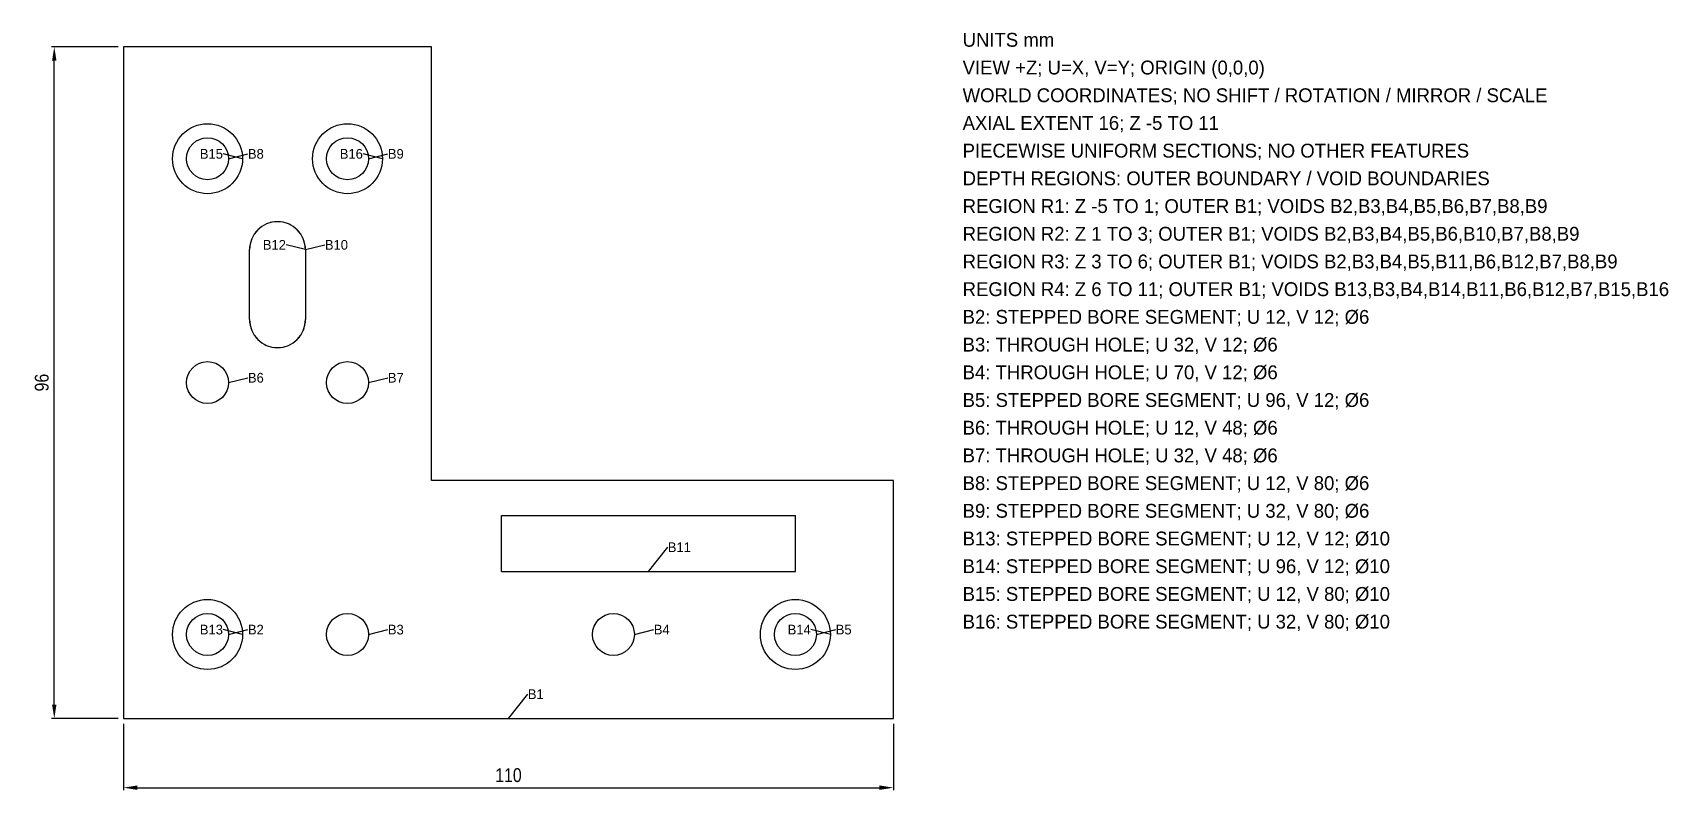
# Model space of a CAD drawing. Header units: millimetres. Extents: x -13 to 221, y -10 to 98.
import ezdxf

# ---------------------------------------------------------------- set-up
doc = ezdxf.new("R2010")
doc.units = ezdxf.units.MM
doc.linetypes.add('HIDDEN', pattern=[2.75, 1.833333, -0.916667])
for name, color, linetype in [('DATUM', 2, 'Continuous'), ('DIM', 3, 'Continuous'), ('HIDDEN', 8, 'HIDDEN'), ('HOLE', 7, 'Continuous'), ('OUTLINE', 7, 'Continuous'), ('TEXT', 7, 'Continuous')]:
    doc.layers.add(name, color=color, linetype=linetype)
doc.styles.add('OpenSansCondensed-Light', font='OpenSansCondensed-Light.ttf')
doc.dimstyles.new('EZDXF', dxfattribs={"dimtxt": 0.25, "dimasz": 0.175, "dimexe": 0.375, "dimexo": 0.125, "dimgap": 0.1, "dimtad": 1, "dimlfac": 100, "dimzin": 12, "dimdsep": 46, "dimtxsty": 'OpenSansCondensed-Light', "dimblk": 'ARCHTICK', "dimcen": 2.5, "dimazin": 3, "dimtfac": 0.5, "dimtmove": 2, "dimatfit": 3})

# ---------------------------------------------------------------- blocks, each defined once
blk = doc.blocks.new('_CLOSEDFILLED')
at = {"color": 0, "linetype": 'BYBLOCK'}
blk.add_solid([(-1, 0.16), (0, 0), (-1, -0.16)], dxfattribs=at)
blk = doc.blocks.new('*D1')
for p, q in [((0, -0.792), (0, -10.275)), ((110, -0.792), (110, -10.275)), ((1.98, -9.9), (108.02, -9.9))]:
    blk.add_line(p, q)
at = {"layer": 'Defpoints'}
for p in [(0, 0), (110, 0), (0, -9.9)]:
    blk.add_point(p, dxfattribs=at)
at = {"layer": 'DIM', "xscale": 1.9799999999999998, "yscale": 1.9799999999999998, "rotation": 180}
blk.add_blockref('_CLOSEDFILLED', (0, -9.9), dxfattribs=at)
at = {"layer": 'DIM', "xscale": 1.9799999999999998, "yscale": 1.9799999999999998}
blk.add_blockref('_CLOSEDFILLED', (110, -9.9), dxfattribs=at)
at = {"layer": 'DIM', "insert": (55, -8.118), "char_height": 1.98, "attachment_point": 5, "style": 'OpenSansCondensed-Light'}
blk.add_mtext('110', dxfattribs=at)
blk = doc.blocks.new('*D2')
for p, q in [((-0.792, 96), (-10.275, 96)), ((-9.9, 1.98), (-9.9, 94.02)), ((-0.792, 0), (-10.275, 0))]:
    blk.add_line(p, q)
at = {"layer": 'Defpoints'}
for p in [(0, 96), (-9.9, 0), (0, 0)]:
    blk.add_point(p, dxfattribs=at)
at = {"layer": 'DIM', "xscale": 1.9799999999999998, "yscale": 1.9799999999999998}
for p, rotation in [((-9.9, 96), 90), ((-9.9, 0), 270)]:
    blk.add_blockref('_CLOSEDFILLED', p, dxfattribs=dict(at, rotation=rotation))
at = {"layer": 'DIM', "insert": (-11.682, 48), "char_height": 1.98, "attachment_point": 5, "rotation": 90, "style": 'OpenSansCondensed-Light'}
blk.add_mtext('96', dxfattribs=at)

msp = doc.modelspace()

# ---------------------------------------------------------------- linework, layer by layer
at = {"layer": 'DATUM'}
for p, q in [((17, 80), (14.228, 80.693)), ((15, 80), (17.772, 80.693)), ((37, 80), (34.228, 80.693)), ((35, 80), (37.772, 80.693)), ((26, 67), (23.228, 67.693)), ((26, 67), (28.772, 67.693)), ((15, 48), (17.772, 48.693)), ((35, 48), (37.772, 48.693)), ((75, 21), (77.772, 24.465)), ((17, 12), (14.228, 12.693)), ((15, 12), (17.772, 12.693)), ((35, 12), (37.772, 12.693)), ((73, 12), (75.772, 12.693)), ((101, 12), (98.228, 12.693)), ((99, 12), (101.772, 12.693)), ((55, 0), (57.772, 3.465))]:
    msp.add_line(p, q, dxfattribs=at)
at = {"layer": 'HIDDEN'}
for p, q in [((18, 57), (18, 67)), ((26, 67), (26, 57))]:
    msp.add_line(p, q, dxfattribs=at)
for centre, start, end in [((22, 67), 0, 180), ((22, 57), 180, 0)]:
    msp.add_arc(centre, 4, start, end, dxfattribs=at)
at = {"layer": 'HOLE'}
for p, q in [((18, 57), (18, 67)), ((26, 67), (26, 57)), ((54, 29), (96, 29)), ((54, 21), (54, 29)), ((96, 21), (96, 29)), ((54, 21), (96, 21))]:
    msp.add_line(p, q, dxfattribs=at)
for centre, radius in [((12, 80), 5), ((32, 80), 5), ((12, 80), 3), ((32, 80), 3), ((12, 48), 3), ((32, 48), 3), ((12, 12), 5), ((96, 12), 5), ((12, 12), 3), ((32, 12), 3), ((70, 12), 3), ((96, 12), 3)]:
    msp.add_circle(centre, radius, dxfattribs=at)
for centre, start, end in [((22, 67), 0, 180), ((22, 57), 180, 0)]:
    msp.add_arc(centre, 4, start, end, dxfattribs=at)
at = {"layer": 'OUTLINE'}
for p, q in [((44, 96), (0, 96)), ((0, 96), (0, 0)), ((44, 34), (44, 96)), ((110, 34), (44, 34)), ((110, 0), (110, 34)), ((0, 0), (110, 0))]:
    msp.add_line(p, q, dxfattribs=at)

# ---------------------------------------------------------------- texts
at = {"layer": 'DATUM'}
for s, p in [('B15', (10.9016, 80)), ('B8', (17.772, 80)), ('B16', (30.9016, 80)), ('B9', (37.772, 80)), ('B12', (19.9016, 67)), ('B10', (28.772, 67)), ('B6', (17.772, 48)), ('B7', (37.772, 48)), ('B11', (77.772, 23.772)), ('B13', (10.9016, 12)), ('B2', (17.772, 12)), ('B3', (37.772, 12)), ('B4', (75.772, 12)), ('B14', (94.9016, 12)), ('B5', (101.772, 12)), ('B1', (57.772, 2.772))]:
    msp.add_text(s, height=1.386, dxfattribs=at).set_placement(p)
at = {"layer": 'TEXT'}
for s, p in [('UNITS mm', (119.9, 96)), ('VIEW +Z; U=X, V=Y; ORIGIN (0,0,0)', (119.9, 92.04)), ('WORLD COORDINATES; NO SHIFT / ROTATION / MIRROR / SCALE', (119.9, 88.08)), ('AXIAL EXTENT 16; Z -5 TO 11', (119.9, 84.12)), ('PIECEWISE UNIFORM SECTIONS; NO OTHER FEATURES', (119.9, 80.16)), ('DEPTH REGIONS: OUTER BOUNDARY / VOID BOUNDARIES', (119.9, 76.2)), ('REGION R1: Z -5 TO 1; OUTER B1; VOIDS B2,B3,B4,B5,B6,B7,B8,B9', (119.9, 72.24)), ('REGION R2: Z 1 TO 3; OUTER B1; VOIDS B2,B3,B4,B5,B6,B10,B7,B8,B9', (119.9, 68.28)), ('REGION R3: Z 3 TO 6; OUTER B1; VOIDS B2,B3,B4,B5,B11,B6,B12,B7,B8,B9', (119.9, 64.32)), ('REGION R4: Z 6 TO 11; OUTER B1; VOIDS B13,B3,B4,B14,B11,B6,B12,B7,B15,B16', (119.9, 60.36)), ('B2: STEPPED BORE SEGMENT; U 12, V 12; %%c6', (119.9, 56.4)), ('B3: THROUGH HOLE; U 32, V 12; %%c6', (119.9, 52.44)), ('B4: THROUGH HOLE; U 70, V 12; %%c6', (119.9, 48.48)), ('B5: STEPPED BORE SEGMENT; U 96, V 12; %%c6', (119.9, 44.52)), ('B6: THROUGH HOLE; U 12, V 48; %%c6', (119.9, 40.56)), ('B7: THROUGH HOLE; U 32, V 48; %%c6', (119.9, 36.6)), ('B8: STEPPED BORE SEGMENT; U 12, V 80; %%c6', (119.9, 32.64)), ('B9: STEPPED BORE SEGMENT; U 32, V 80; %%c6', (119.9, 28.68)), ('B13: STEPPED BORE SEGMENT; U 12, V 12; %%c10', (119.9, 24.72)), ('B14: STEPPED BORE SEGMENT; U 96, V 12; %%c10', (119.9, 20.76)), ('B15: STEPPED BORE SEGMENT; U 12, V 80; %%c10', (119.9, 16.8)), ('B16: STEPPED BORE SEGMENT; U 32, V 80; %%c10', (119.9, 12.84))]:
    msp.add_text(s, height=1.98, dxfattribs=at).set_placement(p)

# ---------------------------------------------------------------- dimensions: what is measured, and where the dimension line sits
at = {"layer": 'DIM'}
dim = msp.add_linear_dim(base=(-9.9, 0), p1=(0, 0), p2=(0, 96), angle=90, dimstyle='EZDXF', override={"dimscale": 1, "dimtxt": 1.98, "dimasz": 1.98, "dimexo": 0.792, "dimgap": 0.792, "dimtad": 1, "dimdec": 6, "dimlfac": 1, "dimlunit": 2}, dxfattribs=at)
dim.commit()
dim.dimension.update_dxf_attribs({"geometry": '*D2', "text_midpoint": (-11.682, 48)})
dim = msp.add_linear_dim(base=(0, -9.9), p1=(0, 0), p2=(110, 0), dimstyle='EZDXF', override={"dimscale": 1, "dimtxt": 1.98, "dimasz": 1.98, "dimexo": 0.792, "dimgap": 0.792, "dimtad": 1, "dimdec": 6, "dimlfac": 1, "dimlunit": 2}, dxfattribs=at)
dim.commit()
dim.dimension.update_dxf_attribs({"geometry": '*D1', "text_midpoint": (55, -8.118)})

doc.saveas('drawing.dxf')
